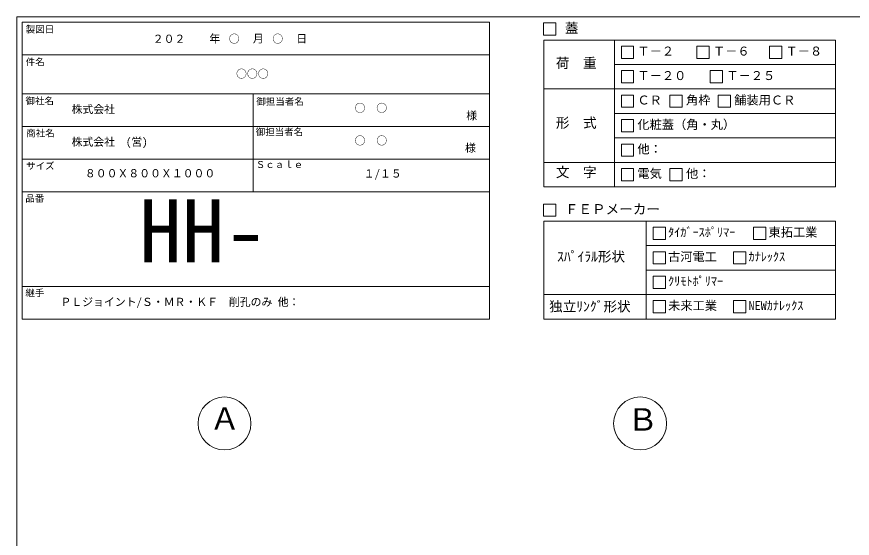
# Model space of a CAD drawing. Units: millimetres, scale not verified. Extents: x -4890 to 18490, y -2347 to 2347.
# Drawn here: x -1230 to 1846, y 428 to 2347 of the extents above; entities that cross this region are included whole.
import ezdxf
from ezdxf.enums import TextEntityAlignment as Align

# ---------------------------------------------------------------- set-up
doc = ezdxf.new("R2010")
doc.units = ezdxf.units.MM
doc.header["$LTSCALE"] = 10
for name, color, linetype, lineweight in [('0-2_waku', 7, 'Continuous', 18), ('0-3_gaikei', 7, 'Continuous', 18), ('0-E_文字１', 7, 'Continuous', 18), ('1-5_文字２', 7, 'Continuous', 5)]:
    doc.layers.add(name, color=color, linetype=linetype, lineweight=lineweight)
doc.styles.add('ＭＳ ゴシック', font='')
doc.styles.get('ＭＳ ゴシック').set_extended_font_data('MS Gothic')

msp = doc.modelspace()

# ---------------------------------------------------------------- linework, layer by layer
at = {"layer": '0-2_waku'}
for p, q in [((-1230, 2346.97), (-1230, -1928.03)), ((-1230, 2346.97), (4890, 2346.97)), ((-1210, 2326.97), (-1210, 1234.97)), ((-1210, 2326.97), (510, 2326.97)), ((-1210, 2326.97), (-1210, 1234.97)), ((-1210, 2326.97), (510, 2326.97)), ((-1210, 2326.97), (-1210, 1234.97)), ((510, 2326.97), (510, 1234.97)), ((710.01, 2261.2), (1785.01, 2261.2)), ((710.01, 2261.2), (710.01, 1721.2)), ((970.68, 2261.2), (970.68, 1721.2)), ((1785.01, 2261.2), (1785.01, 1721.2)), ((-1210, 2206.97), (510, 2206.97)), ((-1210, 2206.97), (510, 2206.97)), ((-1210, 2206.97), (510, 2206.97)), ((-1210, 2206.97), (510, 2206.97)), ((970.68, 2171.2), (1785.01, 2171.2)), ((-1210, 2062.97), (510, 2062.97)), ((-1210, 2062.97), (510, 2062.97)), ((-360, 2062.97), (-360, 1702.97)), ((710.01, 2081.2), (1785.01, 2081.2)), ((970.68, 1991.2), (1785.01, 1991.2)), ((-1210, 1942.97), (510, 1942.97)), ((970.68, 1901.2), (1785.01, 1901.2)), ((-1210, 1822.97), (510, 1822.97)), ((710.01, 1811.2), (1785.01, 1811.2)), ((-1210, 1702.97), (510, 1702.97)), ((710.01, 1721.2), (1785.01, 1721.2)), ((710.01, 1594.97), (1785.01, 1594.97)), ((710.01, 1594.97), (710.01, 1234.97)), ((1087.83, 1594.97), (1087.83, 1234.97)), ((1785.01, 1594.97), (1785.01, 1234.97)), ((1087.83, 1504.97), (1785.01, 1504.97)), ((1087.83, 1414.97), (1785.01, 1414.97)), ((-1210, 1354.97), (510, 1354.97)), ((710.01, 1324.97), (1785.01, 1324.97)), ((-1210, 1234.97), (510, 1234.97)), ((710.01, 1234.97), (1785.01, 1234.97)), ((710.01, 1234.97), (1785.01, 1234.97))]:
    msp.add_line(p, q, dxfattribs=at)
at = {"layer": '0-3_gaikei'}
for centre in [(-465, 850.72), (1065, 850.72)]:
    msp.add_circle(centre, 97.5, dxfattribs=at)
at = {"layer": '0-E_文字１'}
for p, q in [((710, 2324.01), (710, 2279.01)), ((710, 2279.01), (755, 2279.01)), ((995.97, 2238.7), (1040.97, 2238.7)), ((995.97, 2238.7), (995.97, 2193.7)), ((995.97, 2238.7), (995.97, 2193.7)), ((995.97, 2238.7), (1040.97, 2238.7)), ((995.97, 2238.7), (995.97, 2193.7)), ((995.97, 2238.7), (1040.97, 2238.7)), ((1040.97, 2238.7), (1040.97, 2193.7)), ((1040.97, 2238.7), (1040.97, 2193.7)), ((1040.97, 2238.7), (1040.97, 2193.7)), ((1274.05, 2238.7), (1319.05, 2238.7)), ((1274.05, 2238.7), (1274.05, 2193.7)), ((1319.05, 2238.7), (1319.05, 2193.7)), ((1541.26, 2238.7), (1586.26, 2238.7)), ((1541.26, 2238.7), (1541.26, 2193.7)), ((1586.26, 2238.7), (1586.26, 2193.7)), ((995.97, 2193.7), (1040.97, 2193.7)), ((995.97, 2193.7), (1040.97, 2193.7)), ((995.97, 2193.7), (1040.97, 2193.7)), ((1274.05, 2193.7), (1319.05, 2193.7)), ((1541.26, 2193.7), (1586.26, 2193.7)), ((995.97, 2148.7), (1040.97, 2148.7)), ((995.97, 2148.7), (995.97, 2103.7)), ((1040.97, 2148.7), (1040.97, 2103.7)), ((1323.45, 2148.7), (1368.45, 2148.7)), ((1323.45, 2148.7), (1323.45, 2103.7)), ((1368.45, 2148.7), (1368.45, 2103.7)), ((995.97, 2103.7), (1040.97, 2103.7)), ((1323.45, 2103.7), (1368.45, 2103.7)), ((995.97, 2058.7), (1040.97, 2058.7)), ((995.97, 2058.7), (995.97, 2013.7)), ((995.97, 2058.7), (995.97, 2013.7)), ((1040.97, 2058.7), (1040.97, 2013.7)), ((1040.97, 2058.7), (1040.97, 2013.7)), ((1174.97, 2058.7), (1219.97, 2058.7)), ((1174.97, 2058.7), (1174.97, 2013.7)), ((1219.97, 2058.7), (1219.97, 2013.7)), ((1352.47, 2058.7), (1397.47, 2058.7)), ((1352.47, 2058.7), (1352.47, 2013.7)), ((1397.47, 2058.7), (1397.47, 2013.7)), ((995.97, 2013.7), (1040.97, 2013.7)), ((995.97, 2013.7), (1040.97, 2013.7)), ((1174.97, 2013.7), (1219.97, 2013.7)), ((1352.47, 2013.7), (1397.47, 2013.7)), ((995.97, 1968.7), (995.97, 1923.7)), ((1040.97, 1968.7), (1040.97, 1923.7)), ((995.97, 1923.7), (1040.97, 1923.7)), ((995.97, 1878.7), (1040.97, 1878.7)), ((995.97, 1878.7), (995.97, 1833.7)), ((995.97, 1878.7), (995.97, 1833.7)), ((1040.97, 1878.7), (1040.97, 1833.7)), ((1040.97, 1878.7), (1040.97, 1833.7)), ((995.97, 1833.7), (1040.97, 1833.7)), ((995.97, 1833.7), (1040.97, 1833.7)), ((995.97, 1788.7), (995.97, 1743.7)), ((1174.97, 1788.7), (1174.97, 1743.7)), ((995.97, 1743.7), (1040.97, 1743.7)), ((1174.97, 1743.7), (1219.97, 1743.7)), ((710, 1657.79), (710, 1612.79)), ((710, 1612.79), (755, 1612.79)), ((1113.12, 1572.47), (1113.12, 1527.47)), ((1482.7, 1572.47), (1527.7, 1572.47)), ((1482.7, 1572.47), (1482.7, 1527.47)), ((1482.7, 1572.47), (1527.7, 1572.47)), ((1482.7, 1572.47), (1482.7, 1527.47)), ((1482.7, 1572.47), (1527.7, 1572.47)), ((1482.7, 1572.47), (1482.7, 1527.47)), ((1527.7, 1572.47), (1527.7, 1527.47)), ((1527.7, 1572.47), (1527.7, 1527.47)), ((1527.7, 1572.47), (1527.7, 1527.47)), ((1113.12, 1527.47), (1158.12, 1527.47)), ((1482.7, 1527.47), (1527.7, 1527.47)), ((1482.7, 1527.47), (1527.7, 1527.47)), ((1482.7, 1527.47), (1527.7, 1527.47)), ((1113.12, 1482.47), (1158.12, 1482.47)), ((1113.12, 1482.47), (1113.12, 1437.47)), ((1158.12, 1482.47), (1158.12, 1437.47)), ((1409.03, 1482.47), (1409.03, 1437.47)), ((1113.12, 1437.47), (1158.12, 1437.47)), ((1409.03, 1437.47), (1454.03, 1437.47)), ((1113.12, 1392.47), (1113.12, 1347.47)), ((1113.12, 1347.47), (1158.12, 1347.47)), ((1113.12, 1302.47), (1158.12, 1302.47)), ((1113.12, 1302.47), (1113.12, 1257.47)), ((1158.12, 1302.47), (1158.12, 1257.47)), ((1409.03, 1302.47), (1454.03, 1302.47)), ((1409.03, 1302.47), (1409.03, 1257.47)), ((1454.03, 1302.47), (1454.03, 1257.47)), ((1113.12, 1257.47), (1158.12, 1257.47)), ((1409.03, 1257.47), (1454.03, 1257.47))]:
    msp.add_line(p, q, dxfattribs=at)
for points in [[(710, 2324.01), (755, 2324.01), (755, 2279.01)], [(710, 2324.01), (755, 2324.01), (755, 2279.01)], [(995.97, 2058.7), (1040.97, 2058.7), (1040.97, 2013.7)], [(995.97, 2058.7), (995.97, 2013.7), (1040.97, 2013.7)], [(995.97, 1968.7), (1040.97, 1968.7), (1040.97, 1923.7)], [(995.97, 1878.7), (1040.97, 1878.7), (1040.97, 1833.7)], [(995.97, 1878.7), (995.97, 1833.7), (1040.97, 1833.7)], [(995.97, 1788.7), (1040.97, 1788.7), (1040.97, 1743.7)], [(1174.97, 1788.7), (1219.97, 1788.7), (1219.97, 1743.7)], [(710, 1657.79), (755, 1657.79), (755, 1612.79)], [(1113.12, 1572.47), (1158.12, 1572.47), (1158.12, 1527.47)], [(1409.03, 1482.47), (1454.03, 1482.47), (1454.03, 1437.47)], [(1113.12, 1392.47), (1158.12, 1392.47), (1158.12, 1347.47)]]:
    msp.add_lwpolyline(points, dxfattribs=at)

# ---------------------------------------------------------------- texts
at = {"layer": '0-E_文字１', "style": 'ＭＳ ゴシック'}
for s, height, p in [('製図日', 24.93, (-1196.73, 2280.53)), ('蓋', 36.66, (788.09, 2276.09)), ('\u3000\u3000年\u3000\u3000\u3000月\u3000\u3000\u3000日', 29.33, (-600.69, 2242.92)), ('Ｔ－２', 32.99, (1055.11, 2194.18)), ('Ｔ－６', 32.99, (1333.19, 2194.18)), ('Ｔ－８', 32.99, (1600.4, 2194.18)), ('件名', 24.93, (-1196.73, 2160.53)), ('荷\u3000重', 36.66, (754.96, 2147.39)), ('Ｔ－２０', 32.99, (1055.11, 2104.18)), ('Ｔ－２５', 32.99, (1382.59, 2104.18)), ('角枠', 32.99, (1234.11, 2014.18)), ('舗装用ＣＲ', 32.99, (1411.61, 2014.18)), ('御社名', 24.93, (-1197.7, 2017.52)), ('御担当者名', 24.93, (-347.79, 2015.31)), ('御担当者名', 24.93, (-347.79, 2015.31)), ('ＣＲ', 32.99, (1055.11, 2014.18)), ('様', 29.33, (424.95, 1959.81)), ('形\u3000式', 36.66, (754.96, 1927.43)), ('化粧蓋（角・丸）', 32.99, (1055.11, 1924.18)), ('御担当者名', 24.93, (-350.01, 1903)), ('商社名', 24.93, (-1195.1, 1898.48)), ('様', 29.33, (420.46, 1840.89)), ('他：', 32.99, (1055.11, 1834.18)), ('Ｓｃａｌｅ', 24.93, (-350.01, 1783)), ('サイズ', 24.93, (-1195.1, 1778.48)), ('８００Ｘ８００Ｘ１０００', 29.33, (-979.05, 1747.44)), ('１/１５', 29.33, (47.55, 1746.49)), ('文\u3000字', 36.66, (754.96, 1745.95)), ('電気', 32.99, (1055.11, 1744.18)), ('他：', 32.99, (1234.11, 1744.18)), ('品番', 24.93, (-1198.1, 1658.83)), ('HH-', 230.9, (-779.27, 1374.81)), ('ＦＥＰメーカー', 36.66, (788.09, 1609.87)), ('ﾀｲｶﾞｰｽﾎﾟﾘﾏｰ', 32.99, (1168.09, 1527.96)), ('東拓工業', 32.99, (1537.67, 1527.96)), ('ｽﾊﾟｲﾗﾙ形状', 36.66, (759.62, 1435.32)), ('古河電工', 32.99, (1168.09, 1437.96)), ('ｶﾅﾚｯｸｽ', 32.99, (1463.99, 1437.96)), ('ｸﾘﾓﾄﾎﾟﾘﾏｰ', 32.99, (1168.09, 1347.96)), ('継手', 24.93, (-1198.1, 1310.83)), ('ＰＬジョイント/Ｓ・ＭＲ・ＫＦ\u3000削孔のみ 他：', 29.33, (-1069.01, 1274.18)), ('独立ﾘﾝｸﾞ形状', 36.66, (730.09, 1251.83)), ('未来工業', 32.99, (1168.09, 1257.96)), ('NEWｶﾅﾚｯｸｽ', 32.99, (1463.99, 1257.96)), ('Ａ', 82.48, (-520.2, 803.14)), ('Ｂ', 82.48, (1018.37, 799.43))]:
    msp.add_text(s, height=height, dxfattribs=at).set_placement(p, align=Align.BOTTOM_LEFT)
at = {"layer": '1-5_文字２', "style": 'ＭＳ ゴシック'}
for s, p in [('\u3000\u3000２０２\u3000\u3000\u3000\u3000○\u3000\u3000\u3000○', (-809.17, 2242.14)), ('○○○', (-422.49, 2113.32)), ('株式会社', (-1028, 1983.06)), ('○\u3000○', (13.78, 1987.44)), ('○\u3000○', (13.78, 1867.44)), ('株式会社\u3000(営)', (-1028, 1863.06))]:
    msp.add_text(s, height=29.33, dxfattribs=at).set_placement(p, align=Align.BOTTOM_LEFT)

doc.saveas('drawing.dxf')
